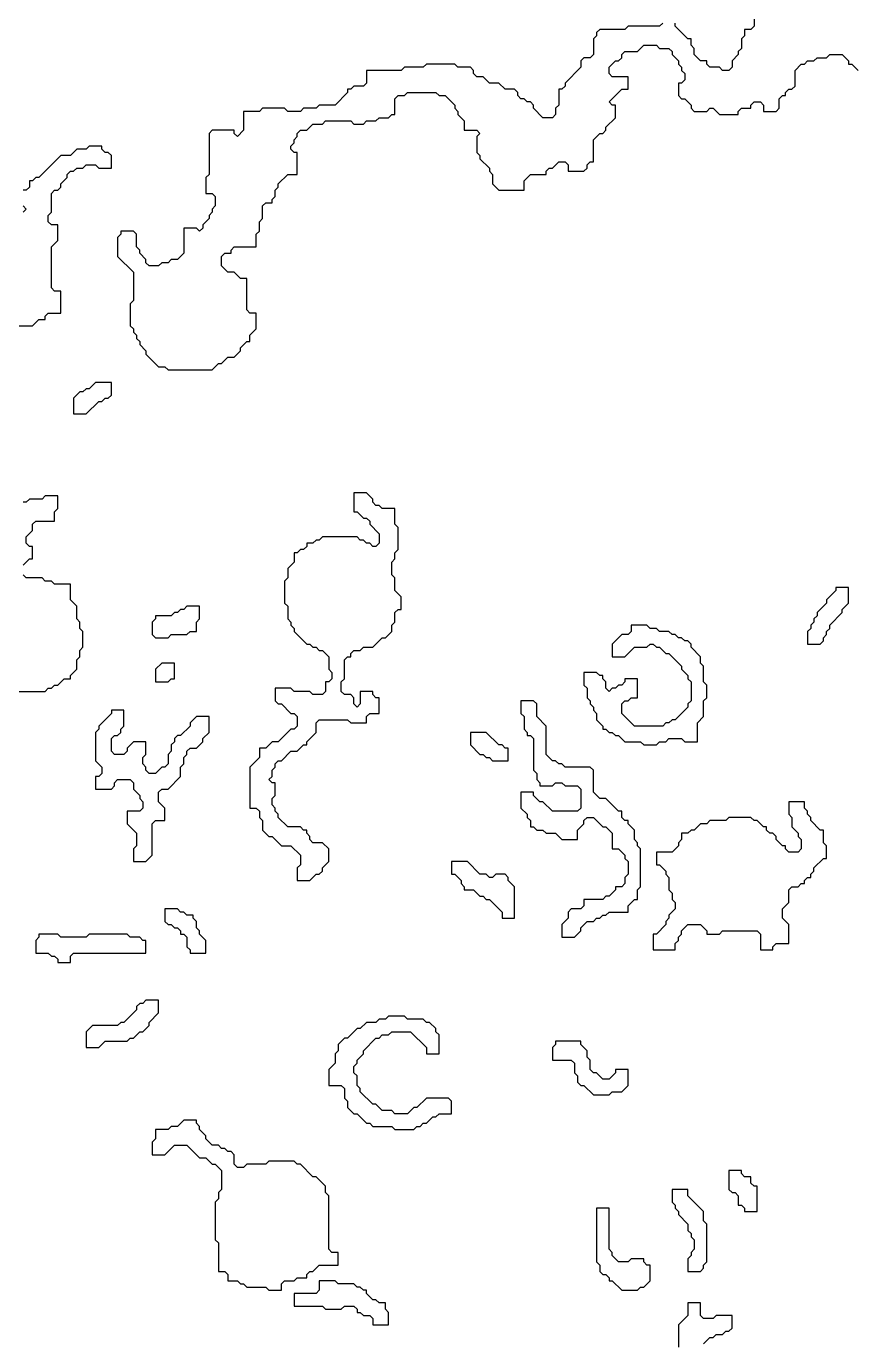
# Model space of a CAD drawing. Header units: metres. Extents: x 0 to 1000, y 0 to 1405.
# Drawn here: x 838.2 to 903.7, y 611.2 to 715.5 of the extents above; entities that cross this region are included whole.
import ezdxf

# ---------------------------------------------------------------- set-up
doc = ezdxf.new("R2010")
doc.units = ezdxf.units.M

msp = doc.modelspace()

# ---------------------------------------------------------------- linework, layer by layer
for points in [[(896, 717), (896, 715.5), (895.75, 715.25), (895.25, 715.25), (895.25, 714.75), (895, 714.5), (895, 713.75), (894.75, 713.5), (894.75, 713.25), (894.25, 712.75), (894.25, 712.25), (894, 712), (893.5, 712), (893.25, 712.25), (892.5, 712.25), (892.25, 712.5), (892.25, 712.75), (891.75, 712.75), (891.25, 713.25), (891.25, 713.75), (891, 714), (891, 714.5), (890.75, 714.5), (889.75, 715.5), (889.75, 715.75)], [(888.75, 715.75), (888.5, 715.5), (886, 715.5), (885.75, 715.25), (883.75, 715.25), (883.5, 715), (883.5, 714.75), (883.25, 714.5), (883.25, 713.25), (883, 713), (882.5, 713), (882.25, 712.75), (882.25, 712.25), (881, 711), (881, 710.75), (880.75, 710.5), (880.5, 710.5), (880.5, 709.25), (880.25, 709), (880.25, 708.5), (880, 708.25), (879.25, 708.25), (878.5, 709), (878.5, 709.25), (878.25, 709.5), (878, 709.5), (877.75, 709.75), (877.5, 709.75), (877.25, 710), (877.25, 710.25), (877, 710.5), (876.25, 710.5), (875.75, 711), (875, 711), (874.5, 711.5), (874, 711.5), (873.75, 711.75), (873.75, 712), (873.5, 712.25), (872.5, 712.25), (872.25, 712.5), (870, 712.5), (869.75, 712.25), (868.25, 712.25), (868, 712), (865.25, 712), (865.25, 711), (865, 710.75), (864.25, 710.75), (864, 710.5), (863.75, 710.5), (863.75, 710.25), (862.75, 709.25), (861.5, 709.25), (861.25, 709), (860.25, 709), (860, 708.75), (859, 708.75), (858.75, 709), (857, 709), (856.75, 708.75), (855.5, 708.75), (855.5, 707.25), (855, 706.75), (854.75, 707), (854.75, 707.25), (853, 707.25), (852.75, 707), (852.75, 703.75), (852.5, 703.5), (852.5, 702.25), (853, 702.25), (853.25, 702), (853.25, 701.25), (853, 701), (853, 700.75), (852.75, 700.5), (852.75, 700.25), (852.25, 699.75), (852.25, 699.5), (852, 699.25), (851.75, 699.5), (850.75, 699.5), (850.75, 697.5), (850.25, 697), (849.75, 697), (849.5, 696.75), (849, 696.75), (848.75, 696.5), (848, 696.5), (847.75, 696.75), (847.75, 697), (847.25, 697.5), (847.25, 697.75), (847, 698), (847, 699), (846.75, 699.25), (845.75, 699.25), (845.75, 699), (845.5, 698.75), (845.5, 697.25), (846.75, 696), (846.75, 693.75), (846.5, 693.5), (846.5, 691.75), (846.75, 691.5), (846.75, 691.25), (847, 691), (847, 690.75), (847.25, 690.5), (847.25, 690.25), (847.75, 689.75), (847.75, 689.5), (848.75, 688.5), (849.25, 688.5), (849.5, 688.25), (853, 688.25), (853.5, 688.75), (853.75, 688.75), (854.25, 689.25), (854.75, 689.25), (855.25, 689.75), (855.25, 690), (855.75, 690.5), (856, 690.5), (856, 691), (856.5, 691.5), (856.5, 692.75), (856, 692.75), (855.75, 693), (855.75, 695.5), (855.25, 695.5), (854.75, 696), (854.25, 696), (853.75, 696.5), (853.75, 697.25), (854, 697.5), (854.5, 697.5), (854.5, 697.75), (854.75, 698), (856.5, 698), (856.5, 699), (856.75, 699.25), (856.75, 700), (857, 700.25), (857, 701.25), (857.25, 701.5), (857.75, 701.5), (857.75, 701.75), (858, 702), (858, 702.5), (858.25, 702.75), (858.25, 703), (859, 703.75), (859.75, 703.75), (859.75, 705.5), (859.5, 705.5), (859.25, 705.75), (859.25, 706), (859.5, 706.25), (859.5, 706.5), (859.75, 706.75), (859.75, 707), (860, 707.25), (860.5, 707.25), (861, 707.75), (861.75, 707.75), (862, 708), (864, 708), (864.25, 707.75), (865, 707.75), (865.25, 708), (866, 708), (866.25, 708.25), (867, 708.25), (867.25, 708.5), (867.5, 708.5), (867.5, 709.75), (867.75, 710), (868.25, 710), (868.5, 710.25), (870.75, 710.25), (871, 710), (871.5, 710), (872.25, 709.25), (872.25, 709), (872.5, 708.75), (872.5, 708.5), (873, 708), (873, 707.25), (874, 707.25), (874.25, 707), (874, 706.75), (874, 705.5), (874.25, 705.25), (874.25, 705), (875, 704.25), (875, 704), (875.25, 703.75), (875.25, 703), (875.75, 702.5), (877.75, 702.5), (877.75, 703.25), (878.25, 703.75), (879.5, 703.75), (879.5, 704), (879.75, 704.25), (880, 704.25), (880.5, 704.75), (881, 704.75), (881.25, 704.5), (881.25, 704), (882.5, 704), (882.75, 704.25), (882.75, 704.5), (883, 704.75), (883.25, 704.75), (883.25, 706.5), (883.75, 707), (884, 707), (884.25, 707.25), (884.25, 707.5), (885, 708.25), (885, 709.25), (884.75, 709.25), (884.5, 709.5), (885.5, 710.5), (886, 710.5), (886, 711.5), (884.75, 711.5), (884.5, 711.75), (884.5, 712.25), (885, 712.75), (885.25, 712.75), (885.5, 713), (885.5, 713.25), (885.75, 713.5), (886.75, 713.5), (887.25, 714), (888.25, 714), (888.5, 713.75), (889.25, 713.75), (889.5, 713.5), (889.5, 713.25), (890, 712.75), (890, 712.5), (890.25, 712.25), (890.25, 712), (890.5, 711.75), (890.5, 711.25), (890.25, 711), (890, 711), (890, 710), (890.25, 709.75), (890.5, 709.75), (891, 709.25), (891, 709), (891.25, 708.75), (892.25, 708.75), (892.5, 709), (892.75, 709), (893.25, 708.5), (894.75, 708.5), (894.75, 708.75), (895, 709), (895.75, 709), (895.75, 709.25), (896, 709.5), (896.5, 709.5), (896.75, 709.25), (896.75, 708.75), (897.75, 708.75), (898, 709), (898, 709.75), (898.25, 710), (898.5, 710), (898.5, 710.25), (898.75, 710.5), (899, 710.5), (899.25, 710.75), (899.25, 712), (899.75, 712.5), (900, 712.5), (900.25, 712.75), (900.75, 712.75), (901, 713), (901.75, 713), (902, 713.25), (903, 713.25), (903.5, 712.75), (903.5, 712.5), (903.75, 712.5), (904.25, 712)], [(837, 691.75), (838.75, 691.75), (839.25, 692.25), (839.75, 692.25), (839.75, 692.5), (840, 692.75), (841, 692.75), (841, 694.5), (840.5, 694.5), (840.25, 694.75), (840.25, 698), (840.75, 698.5), (840.75, 699.75), (840.25, 699.75), (840, 700), (840, 700.5), (840.25, 700.75), (840.25, 702.25), (840.5, 702.5), (840.75, 702.5), (841, 702.75), (841, 703), (841.5, 703.5), (841.5, 703.75), (841.75, 704), (842, 704), (842.25, 704.25), (842.75, 704.25), (843, 704.5), (843.75, 704.5), (844, 704.25), (845, 704.25), (845, 705.25), (844.75, 705.5), (844.5, 705.5), (844.25, 705.75), (844.25, 706), (843.25, 706), (843, 705.75), (842.25, 705.75), (841.75, 705.25), (841, 705.25), (839.25, 703.5), (839, 703.5), (838.75, 703.25), (838.5, 703.25), (838.5, 702.75), (838.25, 702.5), (838, 702.5)], [(838, 701.25), (838.25, 701), (838, 700.75)], [(838, 672.75), (838.5, 673.25), (838.75, 673.25), (838.75, 674.25), (838.5, 674.25), (838.25, 674.5), (838.25, 675), (838.75, 675.5), (838.75, 676), (839, 676.25), (840.5, 676.25), (840.5, 677), (840.75, 677.25), (840.75, 678.25), (839.75, 678.25), (839.5, 678), (838.5, 678), (838.25, 677.75), (838, 677.75)], [(836.5, 662.75), (839.75, 662.75), (840, 663), (840.25, 663), (840.5, 663.25), (840.75, 663.25), (841.25, 663.75), (841.75, 663.75), (841.75, 664), (842.25, 664.5), (842.25, 665.25), (842.5, 665.5), (842.5, 666), (842.75, 666.25), (842.75, 667.5), (842.5, 667.75), (842.5, 668.25), (842.25, 668.5), (842.25, 669.5), (841.75, 670), (841.75, 671.25), (840.5, 671.25), (840.25, 671.5), (839.75, 671.5), (839.5, 671.75), (838.25, 671.75), (838, 672)], [(892, 611), (892.5, 611.5), (892.75, 611.5), (893, 611.75), (893.5, 611.75), (893.75, 612), (894, 612), (894.25, 612.25), (894.25, 613.25), (893, 613.25), (892.75, 613), (892, 613), (891.75, 613.25), (891.75, 614.25), (890.75, 614.25), (890.75, 613.25), (890, 612.5), (890, 610.75)]]:
    msp.add_lwpolyline(points)
for points in [[(843.75, 687.25), (843.25, 686.75), (843, 686.75), (842.75, 686.5), (842.5, 686.5), (842, 686), (842, 684.75), (843, 684.75), (844, 685.75), (844.25, 685.75), (844.5, 686), (844.75, 686), (845, 686.25), (845, 687.25)], [(864.25, 678.5), (864.25, 677), (864.5, 677), (865, 676.5), (865.25, 676.5), (865.5, 676.25), (865.5, 676), (866.25, 675.25), (866.25, 674.5), (866, 674.25), (865.75, 674.25), (865.5, 674.5), (865.25, 674.5), (865, 674.75), (864.75, 674.75), (864.5, 675), (861.75, 675), (861.5, 674.75), (861.25, 674.75), (861, 674.5), (860.5, 674.5), (860.5, 674.25), (860.25, 674), (860, 674), (859.75, 673.75), (859.5, 673.75), (859.5, 673), (859, 672.5), (859, 671.75), (858.75, 671.5), (858.75, 669.75), (859, 669.5), (859, 668.5), (859.25, 668.25), (859.25, 668), (859.5, 667.75), (859.5, 667.5), (860.5, 666.5), (860.75, 666.5), (861, 666.25), (861.25, 666.25), (861.5, 666), (861.75, 666), (862.25, 665.5), (862.25, 664.5), (862.5, 664.25), (862.5, 663.75), (862.25, 663.5), (862, 663.5), (862, 662.75), (861.75, 662.5), (861, 662.5), (860.75, 662.75), (859.5, 662.75), (859.25, 663), (858, 663), (858, 662), (858.25, 661.75), (858.5, 661.75), (859.25, 661), (859.5, 661), (859.75, 660.75), (859.75, 660), (859.5, 659.75), (859.25, 659.75), (858.25, 658.75), (857.75, 658.75), (857.25, 658.25), (856.75, 658.25), (856.75, 657.5), (856, 656.75), (856, 653.5), (856.5, 653.5), (856.75, 653.25), (856.75, 652.75), (857, 652.5), (857, 651.75), (857.5, 651.25), (857.75, 651.25), (858.5, 650.5), (859.25, 650.5), (860, 649.75), (860, 649), (859.75, 648.75), (859.75, 647.75), (860.75, 647.75), (861.25, 648.25), (861.5, 648.25), (861.75, 648.5), (861.75, 648.75), (862.25, 649.25), (862.25, 650.25), (861.75, 650.75), (861, 650.75), (860.75, 651), (860.75, 651.25), (860.5, 651.5), (860.5, 651.75), (860.25, 651.75), (860, 652), (859, 652), (858.25, 652.75), (858.25, 653), (858, 653.25), (858, 653.5), (857.75, 653.75), (857.75, 654.25), (858, 654.5), (858, 655.5), (857.75, 655.5), (857.5, 655.75), (857.75, 656), (857.75, 656.5), (858, 656.75), (858, 657), (858.25, 657.25), (858.5, 657.25), (859.25, 658), (859.75, 658), (860.25, 658.5), (860.5, 658.5), (860.5, 658.75), (861.25, 659.5), (861.25, 660.25), (861.5, 660.5), (863.75, 660.5), (864, 660.25), (865.25, 660.25), (865.25, 660.75), (865.5, 661), (866.25, 661), (866.25, 662.25), (866, 662.25), (865.75, 662.5), (865.75, 662.75), (864.75, 662.75), (864.75, 661.75), (864.5, 661.5), (864.25, 661.75), (864.25, 662.25), (864, 662.5), (863.5, 662.5), (863.25, 662.75), (863.25, 663.5), (863.5, 663.75), (863.5, 665.25), (863.75, 665.5), (864, 665.5), (864, 665.75), (864.25, 666), (864.75, 666), (865, 666.25), (865.75, 666.25), (866.5, 667), (866.75, 667), (867.25, 667.5), (867.25, 668), (867.5, 668.25), (867.5, 669), (867.75, 669.25), (868, 669.25), (868, 670.25), (867.5, 670.75), (867.5, 671.75), (867.25, 672), (867.25, 673), (867.5, 673.25), (867.5, 673.75), (867.75, 674), (867.75, 675.75), (867.5, 676), (867.5, 677.25), (866.5, 677.25), (866.25, 677.5), (866, 677.5), (865.75, 677.75), (865.75, 678), (865.25, 678.5)], [(902.5, 671), (902.5, 670.75), (901.75, 670), (901.75, 669.75), (901, 669), (901, 668.75), (900.75, 668.5), (900.75, 668.25), (900.5, 668), (900.5, 667.75), (900.25, 667.5), (900.25, 666.5), (901.25, 666.5), (901.5, 666.75), (901.5, 667), (901.75, 667.25), (901.75, 667.5), (902, 667.75), (902, 668), (903, 669), (903, 669.25), (903.5, 669.75), (903.5, 671)], [(851, 669.5), (850.75, 669.25), (850.5, 669.25), (850.25, 669), (850, 669), (849.75, 668.75), (848.5, 668.75), (848.5, 668.5), (848.25, 668.25), (848.25, 667.25), (848.5, 667), (849.5, 667), (849.75, 667.25), (851, 667.25), (851.25, 667.5), (851.75, 667.5), (851.75, 668.25), (852, 668.5), (852, 669.5)], [(886.25, 668), (886.25, 667.5), (886, 667.25), (885.5, 667.25), (884.75, 666.5), (884.75, 665.5), (885.75, 665.5), (886.5, 666.25), (887.5, 666.25), (887.75, 666.5), (888, 666.5), (888.25, 666.25), (888.5, 666.25), (889, 665.75), (889.25, 665.75), (890.25, 664.75), (890.25, 664.5), (890.75, 664), (890.75, 663.75), (891, 663.5), (891, 662), (890.75, 661.75), (890.75, 661.5), (889.75, 660.5), (889.5, 660.5), (889.25, 660.25), (889, 660.25), (888.75, 660), (886.5, 660), (885.5, 661), (885.5, 661.75), (885.75, 662), (886, 662), (886.25, 662.25), (886.75, 662.25), (886.75, 663.75), (885.75, 663.75), (885.75, 663.5), (885.5, 663.25), (885.25, 663.25), (885, 663), (884.75, 663), (884.5, 662.75), (884.25, 663), (884.25, 663.5), (884, 663.75), (884, 664), (883.75, 664), (883.5, 664.25), (882.5, 664.25), (882.5, 663.25), (882.75, 663), (882.75, 662.25), (883, 662), (883, 661.75), (883.25, 661.5), (883.25, 661.25), (883.5, 661), (883.5, 660.5), (884, 660), (884, 659.75), (884.25, 659.75), (884.5, 659.5), (884.75, 659.5), (885, 659.25), (885.25, 659.25), (885.75, 658.75), (887, 658.75), (887.25, 658.5), (888.25, 658.5), (888.5, 658.75), (889, 658.75), (889.25, 659), (890.25, 659), (890.5, 658.75), (891.5, 658.75), (891.5, 660.25), (892, 660.75), (892, 662), (892.25, 662.25), (892.25, 663.25), (892, 663.5), (892, 664.75), (891.75, 665), (891.75, 665.5), (891, 666.25), (891, 666.5), (890.75, 666.75), (890.5, 666.75), (890.25, 667), (890, 667), (889.75, 667.25), (889.5, 667.25), (889.25, 667.5), (888.5, 667.5), (888.25, 667.75), (887.75, 667.75), (887.5, 668)], [(849, 665), (848.5, 664.5), (848.5, 663.5), (849.5, 663.5), (849.75, 663.75), (850, 663.75), (850, 665)], [(877.5, 662), (877.5, 661), (877.75, 660.75), (877.75, 659.75), (878, 659.5), (878, 659.25), (878.25, 659.25), (878.5, 659), (878.5, 656.5), (878.75, 656.25), (878.75, 655.75), (879, 655.5), (879, 655.25), (880, 655.25), (880.25, 655.5), (880.75, 655.5), (881, 655.25), (882, 655.25), (882.25, 655), (882.25, 653.5), (882, 653.25), (880, 653.25), (879.25, 654), (879, 654), (878.5, 654.5), (878.5, 654.75), (877.5, 654.75), (877.5, 653.5), (878, 653), (878, 652.75), (878.25, 652.5), (878.25, 652), (878.5, 652), (878.75, 651.75), (879.25, 651.75), (879.5, 651.5), (880.25, 651.5), (880.75, 651), (882, 651), (882, 651.75), (882.5, 652.25), (882.5, 652.5), (882.75, 652.75), (883.25, 652.75), (884, 652), (884.25, 652), (884.75, 651.5), (884.75, 650.25), (885.25, 650.25), (885.75, 649.75), (885.75, 649.5), (886, 649.25), (886, 648.25), (885.75, 648), (885.75, 647.5), (885.5, 647.25), (885, 647.25), (885, 647), (884.5, 646.5), (884.25, 646.5), (884, 646.25), (882.5, 646.25), (882.5, 645.75), (882.25, 645.5), (881.5, 645.5), (881.25, 645.25), (881.25, 644.75), (880.75, 644.25), (880.75, 643.25), (881.75, 643.25), (882.25, 643.75), (882.25, 644), (882.75, 644.5), (883.25, 644.5), (883.5, 644.75), (883.75, 644.75), (884, 645), (884.25, 645), (884.5, 645.25), (886, 645.25), (886, 645.75), (886.5, 646.25), (886.75, 646.25), (886.75, 647), (887, 647.25), (887, 650.25), (886.75, 650.5), (886.75, 650.75), (886.5, 651), (886.5, 651.75), (886, 652.25), (886, 652.5), (885.75, 652.5), (885.5, 652.75), (885.5, 653.25), (885.25, 653.25), (884.25, 654.25), (883.75, 654.25), (883.25, 654.75), (883.25, 656.5), (883, 656.75), (881, 656.75), (880.75, 657), (880.5, 657), (880.25, 657.25), (880, 657.25), (879.5, 657.75), (879.5, 660), (878.75, 660.75), (878.75, 661.75), (878.5, 662)], [(845, 661.25), (845, 661), (844, 660), (844, 659.75), (843.75, 659.5), (843.75, 657.25), (844.25, 656.75), (844.25, 656.25), (844, 656), (843.75, 656), (843.75, 655), (845, 655), (845.25, 655.25), (845.25, 655.5), (845.5, 655.75), (846.5, 655.75), (846.75, 655.5), (846.75, 655), (847.25, 654.5), (847.25, 654.25), (847.5, 654), (847.5, 653.5), (847.25, 653.25), (846.25, 653.25), (846.25, 652.25), (847, 651.5), (847, 650.5), (846.75, 650.25), (846.75, 649.25), (847.75, 649.25), (848.25, 649.75), (848.25, 652.25), (848.5, 652.5), (849.25, 652.5), (849.25, 653.5), (848.75, 654), (848.75, 654.75), (849, 655), (849.5, 655), (850.5, 656), (850.5, 656.75), (850.75, 657), (850.75, 657.5), (851, 657.75), (851, 658), (851.25, 658.25), (851.75, 658.25), (852.25, 658.75), (852.25, 659), (852.75, 659.5), (852.75, 660.75), (851.75, 660.75), (851.25, 660.25), (851.25, 660), (850.5, 659.25), (850.25, 659.25), (850, 659), (850, 658.75), (849.75, 658.5), (849.75, 658), (849.5, 657.75), (849.5, 657), (849.25, 656.75), (849, 656.75), (848.5, 656.25), (848, 656.25), (847.75, 656.5), (847.75, 656.75), (847.5, 657), (847.5, 657.5), (847.75, 657.75), (847.75, 658.75), (846.75, 658.75), (846.25, 658.25), (846.25, 658), (846, 657.75), (845.25, 657.75), (845, 658), (845, 659), (845.25, 659.25), (845.5, 659.25), (845.75, 659.5), (845.75, 659.75), (846, 660), (846, 661.25)], [(873.5, 659.5), (873.5, 658.5), (874.25, 657.75), (874.5, 657.75), (874.75, 657.5), (875, 657.5), (875.25, 657.25), (876.5, 657.25), (876.5, 658.25), (876.25, 658.25), (876, 658.5), (875.75, 658.5), (874.75, 659.5)], [(898.75, 654), (898.75, 653), (899, 652.75), (899, 652), (899.5, 651.5), (899.5, 651.25), (899.75, 651), (899.75, 650.25), (899.5, 650), (898.75, 650), (898.5, 650.25), (898.5, 650.5), (898.25, 650.5), (897.75, 651), (897.75, 651.25), (897.5, 651.5), (897.25, 651.5), (897, 651.75), (897, 652), (896.75, 652), (896.25, 652.5), (896, 652.5), (895.75, 652.75), (894, 652.75), (893.75, 652.5), (892.5, 652.5), (892.25, 652.25), (891.75, 652.25), (891.25, 651.75), (891, 651.75), (890.75, 651.5), (890.25, 651.5), (890.25, 651), (890, 650.75), (890, 650.5), (889.5, 650), (888.25, 650), (888.25, 649), (888.5, 649), (889, 648.5), (889, 648.25), (889.25, 648), (889.25, 647), (889.5, 646.75), (889.5, 646.25), (889.75, 646), (889.75, 645.5), (889.25, 645), (889.25, 644.75), (889, 644.5), (889, 644.25), (888.25, 643.5), (888, 643.5), (888, 642.25), (889.75, 642.25), (889.75, 642.75), (890, 643), (890, 643.25), (890.25, 643.5), (890.25, 643.75), (890.75, 644.25), (891.75, 644.25), (892.25, 643.75), (892.25, 643.5), (893.25, 643.5), (893.5, 643.75), (896.25, 643.75), (896.5, 643.5), (896.5, 642.25), (897.5, 642.25), (897.5, 642.5), (897.75, 642.75), (898.75, 642.75), (898.75, 644.25), (898.25, 644.75), (898.25, 645.5), (898.75, 646), (898.75, 647), (899, 647.25), (899.5, 647.25), (899.75, 647.5), (900, 647.5), (900, 647.75), (900.25, 648), (900.5, 648), (900.5, 648.25), (900.75, 648.5), (900.75, 648.75), (901.5, 649.5), (901.75, 649.5), (901.75, 650.5), (901.5, 650.75), (901.5, 651.75), (901.25, 651.75), (900.5, 652.5), (900.5, 652.75), (900.25, 653), (900.25, 653.25), (900, 653.5), (900, 654)], [(872, 649.25), (872, 648.25), (872.25, 648.25), (872.75, 647.75), (872.75, 647.5), (873, 647.25), (873, 647), (873.75, 647), (874.25, 646.5), (874.5, 646.5), (874.75, 646.25), (875, 646.25), (876, 645.25), (876, 644.75), (877, 644.75), (877, 647.25), (876.5, 647.75), (876.5, 648), (876.25, 648.25), (875.5, 648.25), (875.25, 648), (875, 648), (874.75, 648.25), (874.25, 648.25), (873.25, 649.25)], [(849.25, 645.5), (849.25, 644.5), (849.5, 644.25), (849.75, 644.25), (850, 644), (850.25, 644), (850.5, 643.75), (850.5, 643.5), (850.75, 643.5), (851, 643.25), (851, 642.5), (851.25, 642.25), (851.25, 642), (852.5, 642), (852.5, 643), (852, 643.5), (852, 643.75), (851.75, 644), (851.75, 644.5), (851.5, 644.75), (851.5, 645), (851, 645), (850.75, 645.25), (850.5, 645.25), (850.25, 645.5)], [(839.25, 643.5), (839.25, 643.25), (839, 643), (839, 642), (840, 642), (840.25, 641.75), (840.5, 641.75), (840.75, 641.5), (840.75, 641.25), (841.75, 641.25), (841.75, 641.75), (842, 642), (847.75, 642), (847.75, 643), (847.5, 643), (847.25, 643.25), (846.5, 643.25), (846.25, 643.5), (843.25, 643.5), (843, 643.25), (841, 643.25), (840.75, 643.5)], [(847.75, 638.25), (847.5, 638), (847.25, 638), (847, 637.75), (847, 637.5), (846, 636.5), (845.75, 636.5), (845.5, 636.25), (843.5, 636.25), (843, 635.75), (843, 634.5), (844, 634.5), (844.5, 635), (846.25, 635), (846.5, 635.25), (846.75, 635.25), (847.25, 635.75), (847.5, 635.75), (848, 636.25), (848, 636.5), (848.75, 637.25), (848.75, 638.25)], [(867, 637), (866.75, 636.75), (866.25, 636.75), (866, 636.5), (865.25, 636.5), (864.75, 636), (864.5, 636), (863.75, 635.25), (863.5, 635.25), (863, 634.75), (863, 634.25), (862.75, 634), (862.75, 633.25), (862.25, 632.75), (862.25, 631.5), (863.25, 631.5), (863.5, 631.25), (863.5, 630.5), (863.75, 630.25), (863.75, 629.75), (864.25, 629.25), (864.5, 629.25), (865.25, 628.5), (865.5, 628.5), (865.75, 628.25), (867.25, 628.25), (867.5, 628), (869, 628), (869.25, 628.25), (869.5, 628.25), (869.75, 628.5), (870, 628.5), (870.5, 629), (870.75, 629), (871, 629.25), (872, 629.25), (872, 630.25), (871.75, 630.5), (870, 630.5), (869.25, 629.75), (869, 629.75), (868.5, 629.25), (867.5, 629.25), (867.25, 629.5), (866.5, 629.5), (866, 630), (865.75, 630), (864.75, 631), (864.75, 631.25), (864.5, 631.5), (864.5, 632.25), (864.25, 632.5), (864.25, 633), (864.5, 633.25), (864.5, 633.5), (865, 634), (865, 634.25), (866, 635.25), (866.25, 635.25), (866.5, 635.5), (867, 635.5), (867.25, 635.75), (868.75, 635.75), (870, 634.5), (870, 634), (871, 634), (871, 635.5), (870.75, 635.75), (870.75, 636), (870.25, 636.5), (870, 636.5), (869.75, 636.75), (868.5, 636.75), (868.25, 637)], [(880.25, 635), (880.25, 634.75), (880, 634.5), (880, 633.5), (881.5, 633.5), (881.75, 633.25), (881.75, 632.5), (882, 632.25), (882, 631.75), (882.25, 631.5), (882.5, 631.5), (883.25, 630.75), (884.5, 630.75), (884.75, 631), (885.5, 631), (886, 631.5), (886, 632.75), (885, 632.75), (885, 632.5), (884.5, 632), (884, 632), (883.5, 632.5), (883.25, 632.5), (883, 632.75), (883, 633.5), (882.75, 633.75), (882.75, 634.25), (882.25, 634.75), (882.25, 635)], [(850.75, 628.75), (850.25, 628.25), (849.75, 628.25), (849.5, 628), (848.5, 628), (848.5, 627.25), (848.25, 627), (848.25, 626), (849.25, 626), (850, 626.75), (851, 626.75), (852, 625.75), (852.5, 625.75), (853, 625.25), (853.25, 625.25), (853.75, 624.75), (853.75, 623.25), (853.5, 623), (853.5, 622.5), (853.25, 622.25), (853.25, 619.25), (853.5, 619), (853.5, 616.75), (854, 616.75), (854.25, 616.5), (854.25, 616), (855, 616), (855.25, 615.75), (855.5, 615.75), (855.75, 615.5), (857.25, 615.5), (857.5, 615.25), (858.5, 615.25), (858.5, 615.75), (858.75, 616), (859.5, 616), (859.75, 616.25), (860.5, 616.25), (860.5, 616.5), (860.75, 616.75), (861, 616.75), (861.5, 617.25), (863, 617.25), (863, 618.25), (862.5, 618.25), (862.25, 618.5), (862.25, 622.75), (862, 623), (862, 623.5), (861.25, 624.25), (861, 624.25), (860, 625.25), (859.75, 625.25), (859.5, 625.5), (857.5, 625.5), (857.25, 625.25), (855.75, 625.25), (855.5, 625), (855, 625), (854.75, 625.25), (854.75, 626), (854.5, 626.25), (854.25, 626.25), (854, 626.5), (853.75, 626.5), (853.5, 626.75), (853, 626.75), (852.5, 627.25), (852.5, 627.5), (852, 628), (852, 628.25), (851.75, 628.5), (851.75, 628.75)], [(894, 624.75), (894, 623.25), (894.25, 623), (894.5, 623), (894.75, 622.75), (894.75, 622), (895, 622), (895.25, 621.75), (895.25, 621.5), (896.25, 621.5), (896.25, 623.5), (896, 623.5), (895.75, 623.75), (895.75, 624.25), (895.25, 624.25), (895, 624.5), (895, 624.75)], [(889.5, 623.25), (889.5, 622.25), (889.75, 622), (889.75, 621.75), (890, 621.5), (890, 621.25), (890.75, 620.5), (890.75, 620), (891, 619.75), (891, 619.5), (891.25, 619.25), (891.25, 618.5), (891, 618.25), (891, 618), (890.75, 617.75), (890.75, 616.75), (891.75, 616.75), (892, 617), (892, 617.25), (892.25, 617.5), (892.25, 620.5), (892, 620.75), (892, 621.5), (890.75, 622.75), (890.75, 623.25)], [(883.5, 621.75), (883.5, 617.5), (883.75, 617.25), (883.75, 616.75), (884, 616.5), (884.25, 616.5), (884.5, 616.25), (884.5, 616), (884.75, 616), (885.5, 615.25), (886.75, 615.25), (887, 615.5), (887.25, 615.5), (887.75, 616), (887.75, 617.25), (887.5, 617.25), (887.25, 617.5), (887.25, 617.75), (886.25, 617.75), (886, 617.5), (885.25, 617.5), (884.75, 618), (884.75, 618.25), (884.5, 618.5), (884.5, 621.75)], [(861.5, 616), (861.5, 615.25), (861.25, 615), (859.5, 615), (859.5, 614), (861.75, 614), (862, 613.75), (863.25, 613.75), (863.5, 614), (864.25, 614), (864.5, 613.75), (864.5, 613.5), (864.75, 613.5), (865, 613.25), (865.5, 613.25), (865.75, 613), (865.75, 612.5), (867, 612.5), (867, 613.5), (866.75, 613.75), (866.75, 614.25), (866.25, 614.25), (866, 614.5), (865.75, 614.5), (865.25, 615), (865.25, 615.25), (865, 615.25), (864.75, 615.5), (864.5, 615.5), (864.25, 615.75), (863, 615.75), (862.75, 616)]]:
    msp.add_lwpolyline(points, close=True)

doc.saveas('drawing.dxf')
